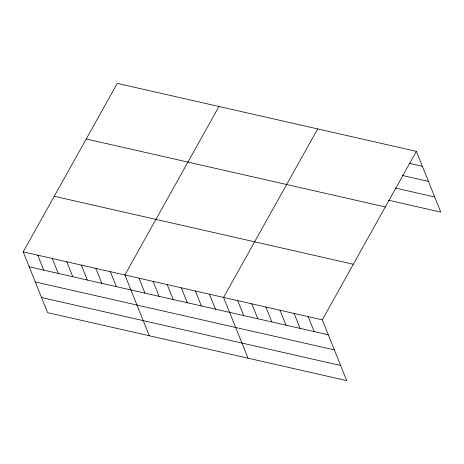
<?xml version="1.0" encoding="UTF-8"?>
<svg xmlns="http://www.w3.org/2000/svg" width="464" height="464" viewBox="0 0 464 464"><rect width="100%" height="100%" fill="white"/><g stroke="black" fill="none" stroke-linecap="round" stroke-linejoin="round"><path stroke-width="0.7" d="M416.37 151.345L322.289 319.841L346.718 380.613L47.63 312.655L23.2 251.882L117.282 83.387L416.37 151.345L440.8 212.118L388.629 200.262M218.973 106.494L124.891 274.99L149.321 335.762M317.672 128.922L223.59 297.412L248.02 358.185M409.689 163.409L422.379 166.292M402.375 175.485L428.458 181.412M395.241 188.024L434.722 196.997M86.234 138.991L385.323 206.95M54.247 196.278L353.336 264.236M23.2 251.882L322.289 319.841M29.209 266.829L328.297 334.788M35.287 281.95L334.376 349.908M41.551 297.528L340.64 365.487M308.189 316.639L314.198 331.58M294.089 313.432L300.098 328.379M279.989 310.23L285.998 325.171M265.889 307.023L271.898 321.97M251.79 303.821L257.798 318.768M237.69 300.62L243.699 315.561M209.49 294.211L215.499 309.157M195.39 291.009L201.399 305.95M181.291 287.802L187.299 302.748M167.191 284.6L173.2 299.541M153.091 281.393L159.1 296.339M138.991 278.191L145 293.138M110.362 271.689L116.371 286.63M95.833 268.383L101.842 283.33M81.31 265.083L87.319 280.03M66.781 261.783L72.79 276.73M52.252 258.483L58.261 273.429M37.729 255.183L43.738 270.129"/></g></svg>
